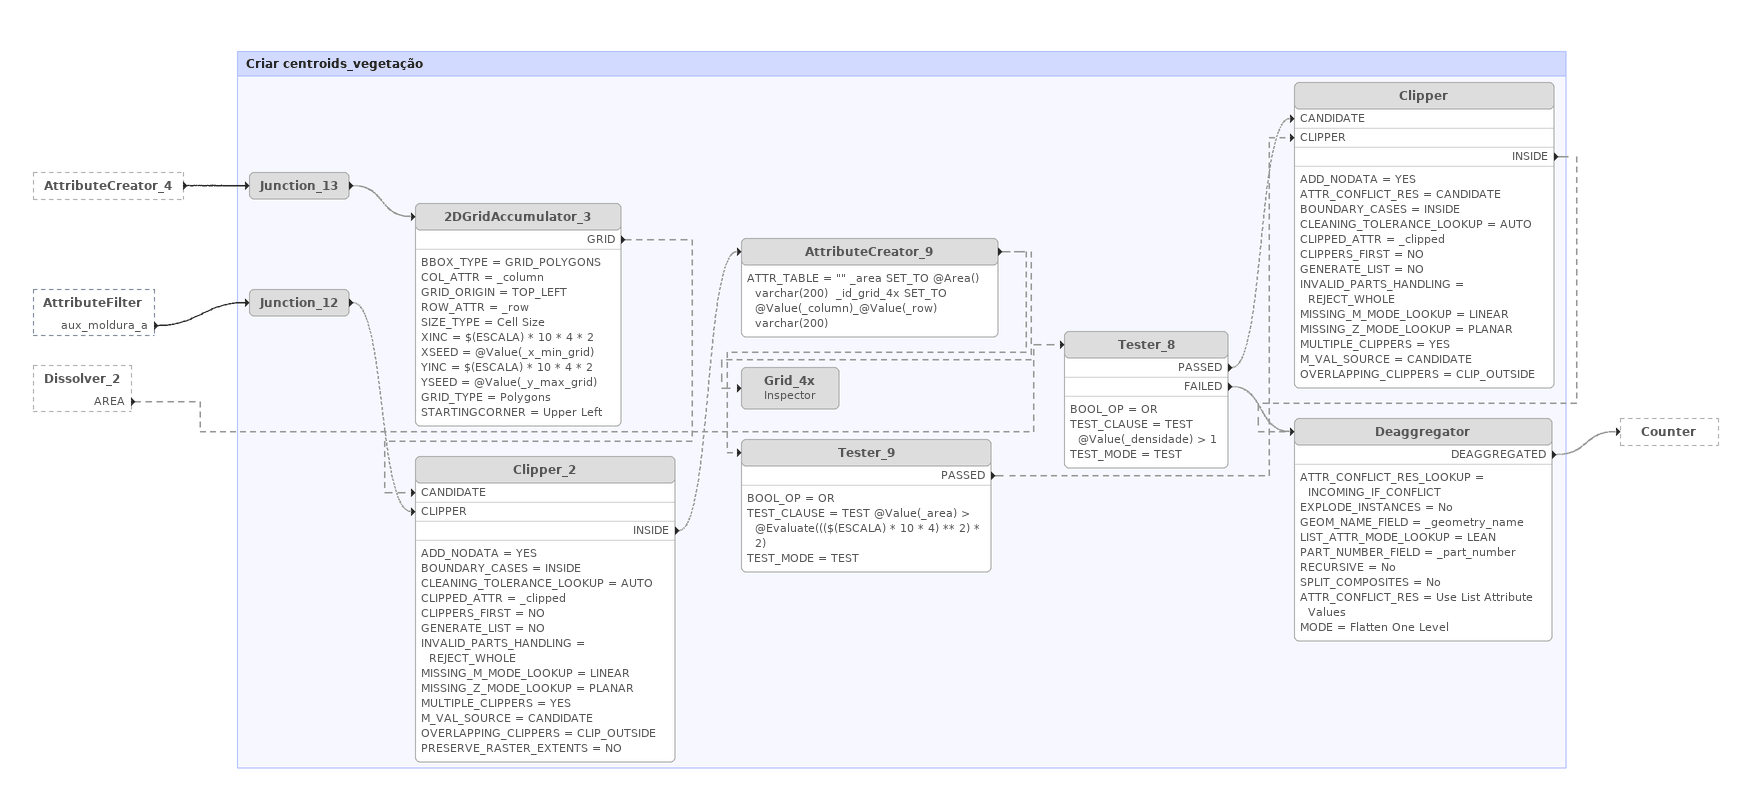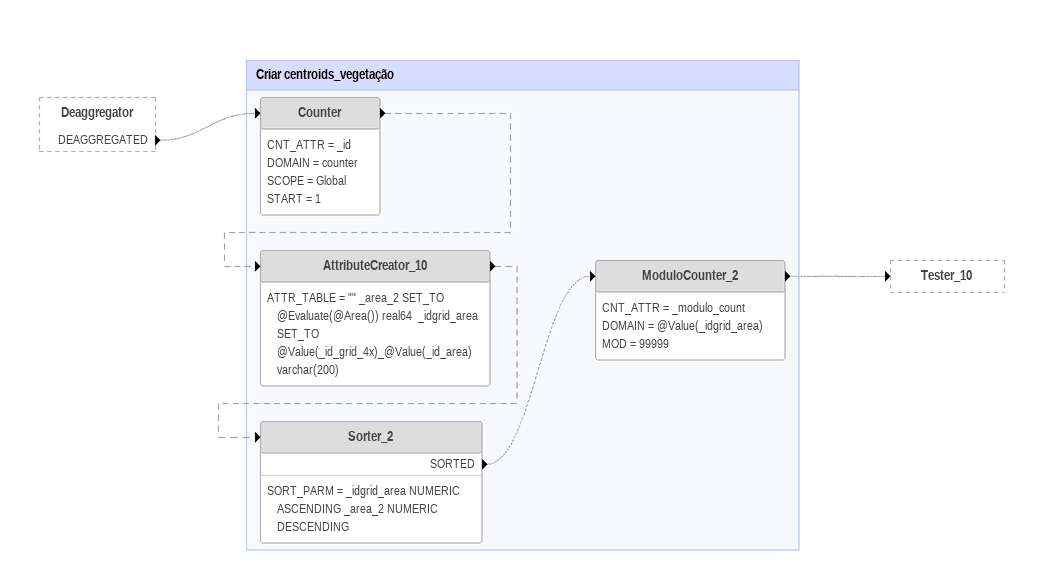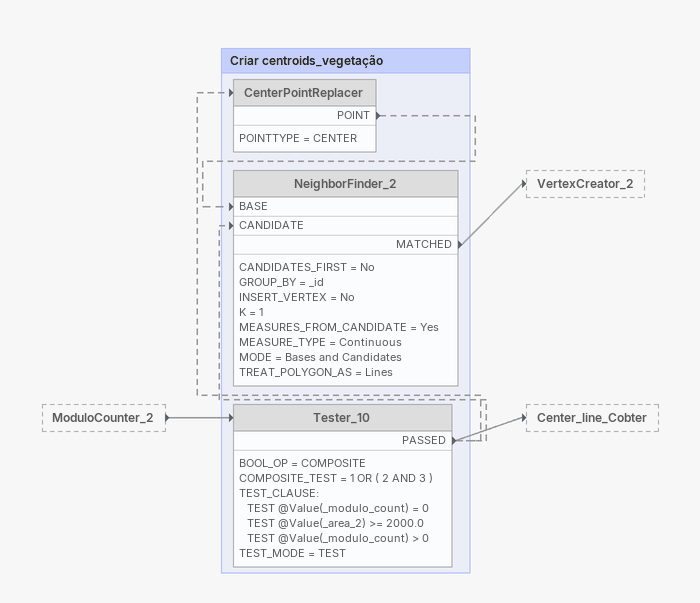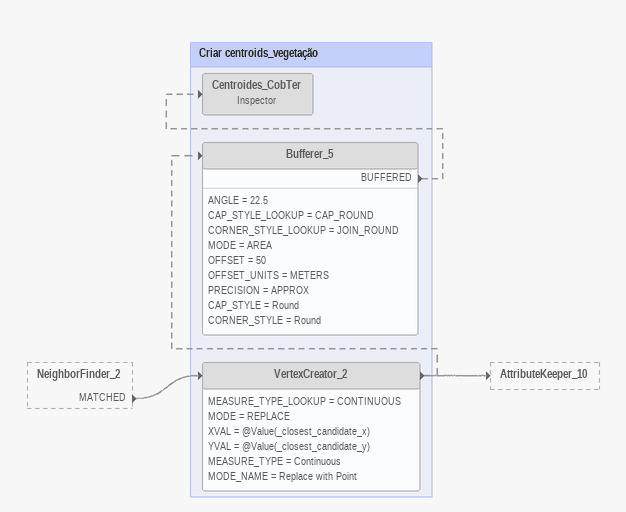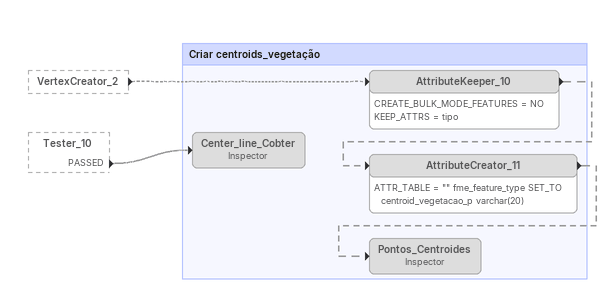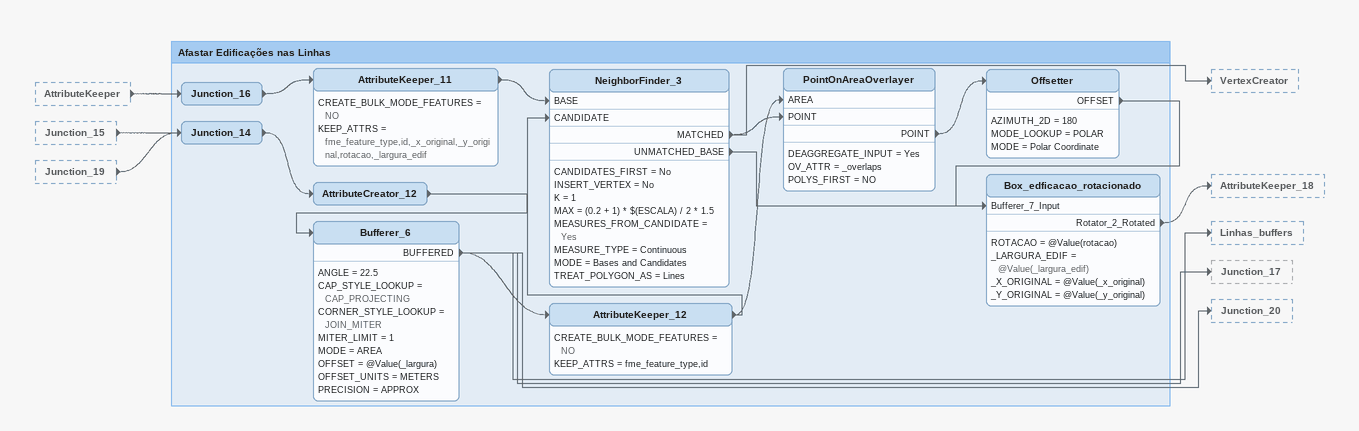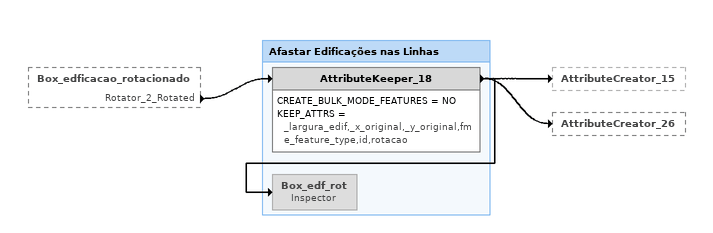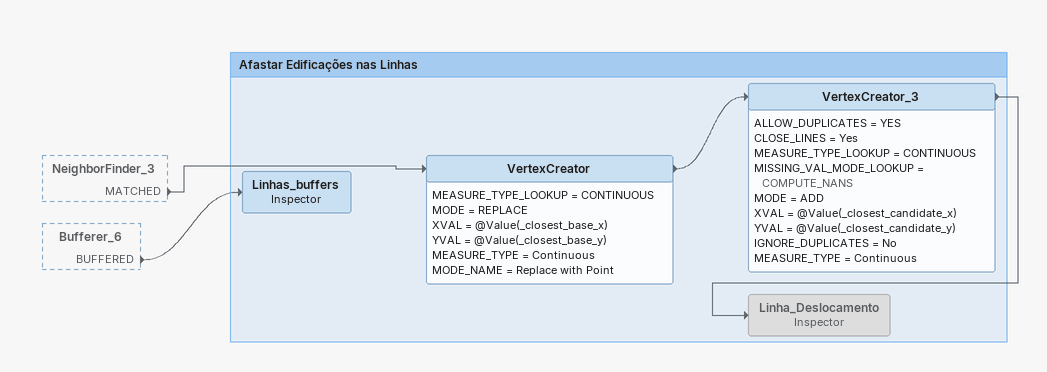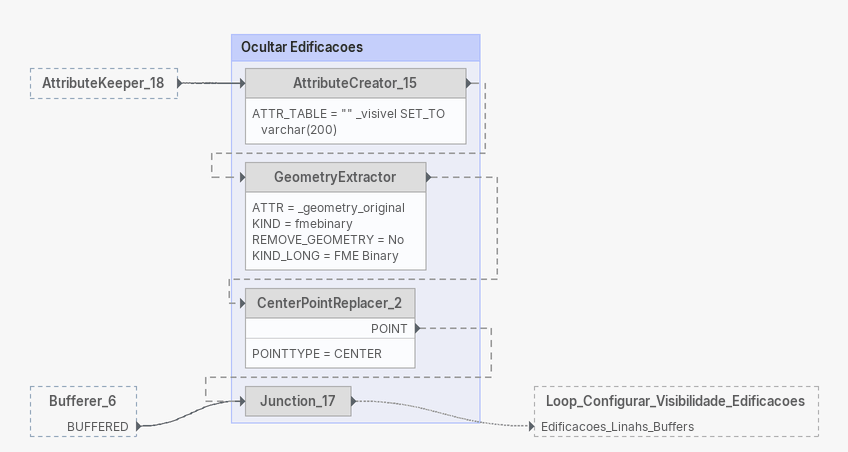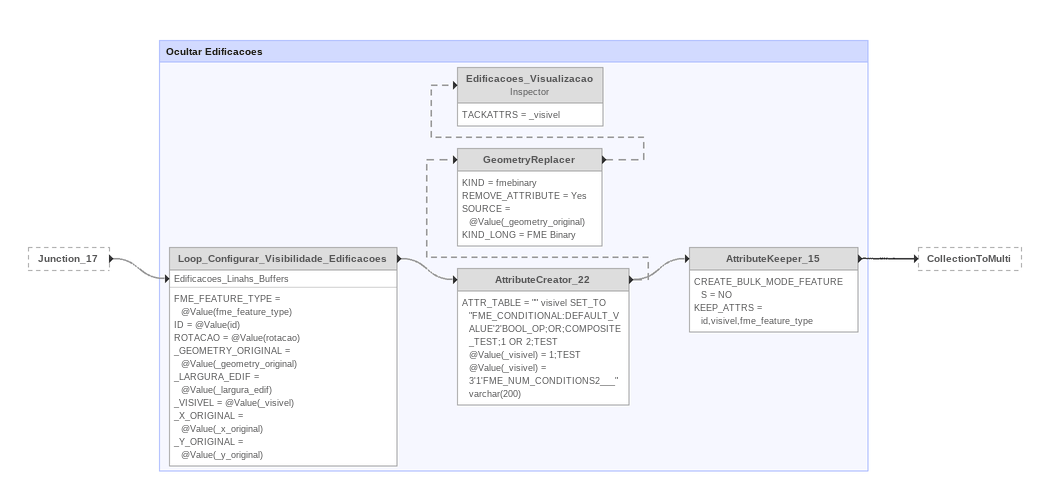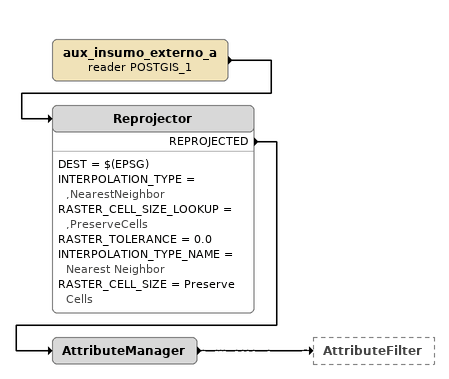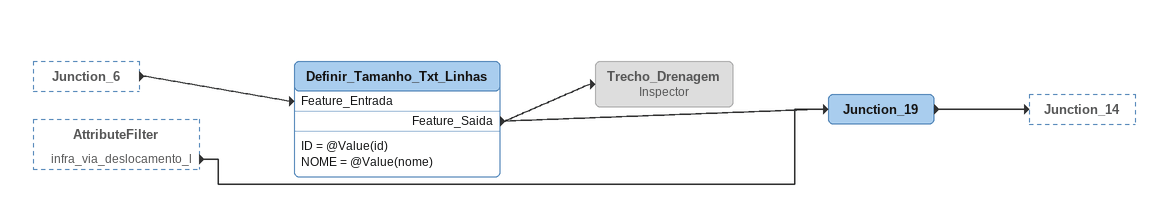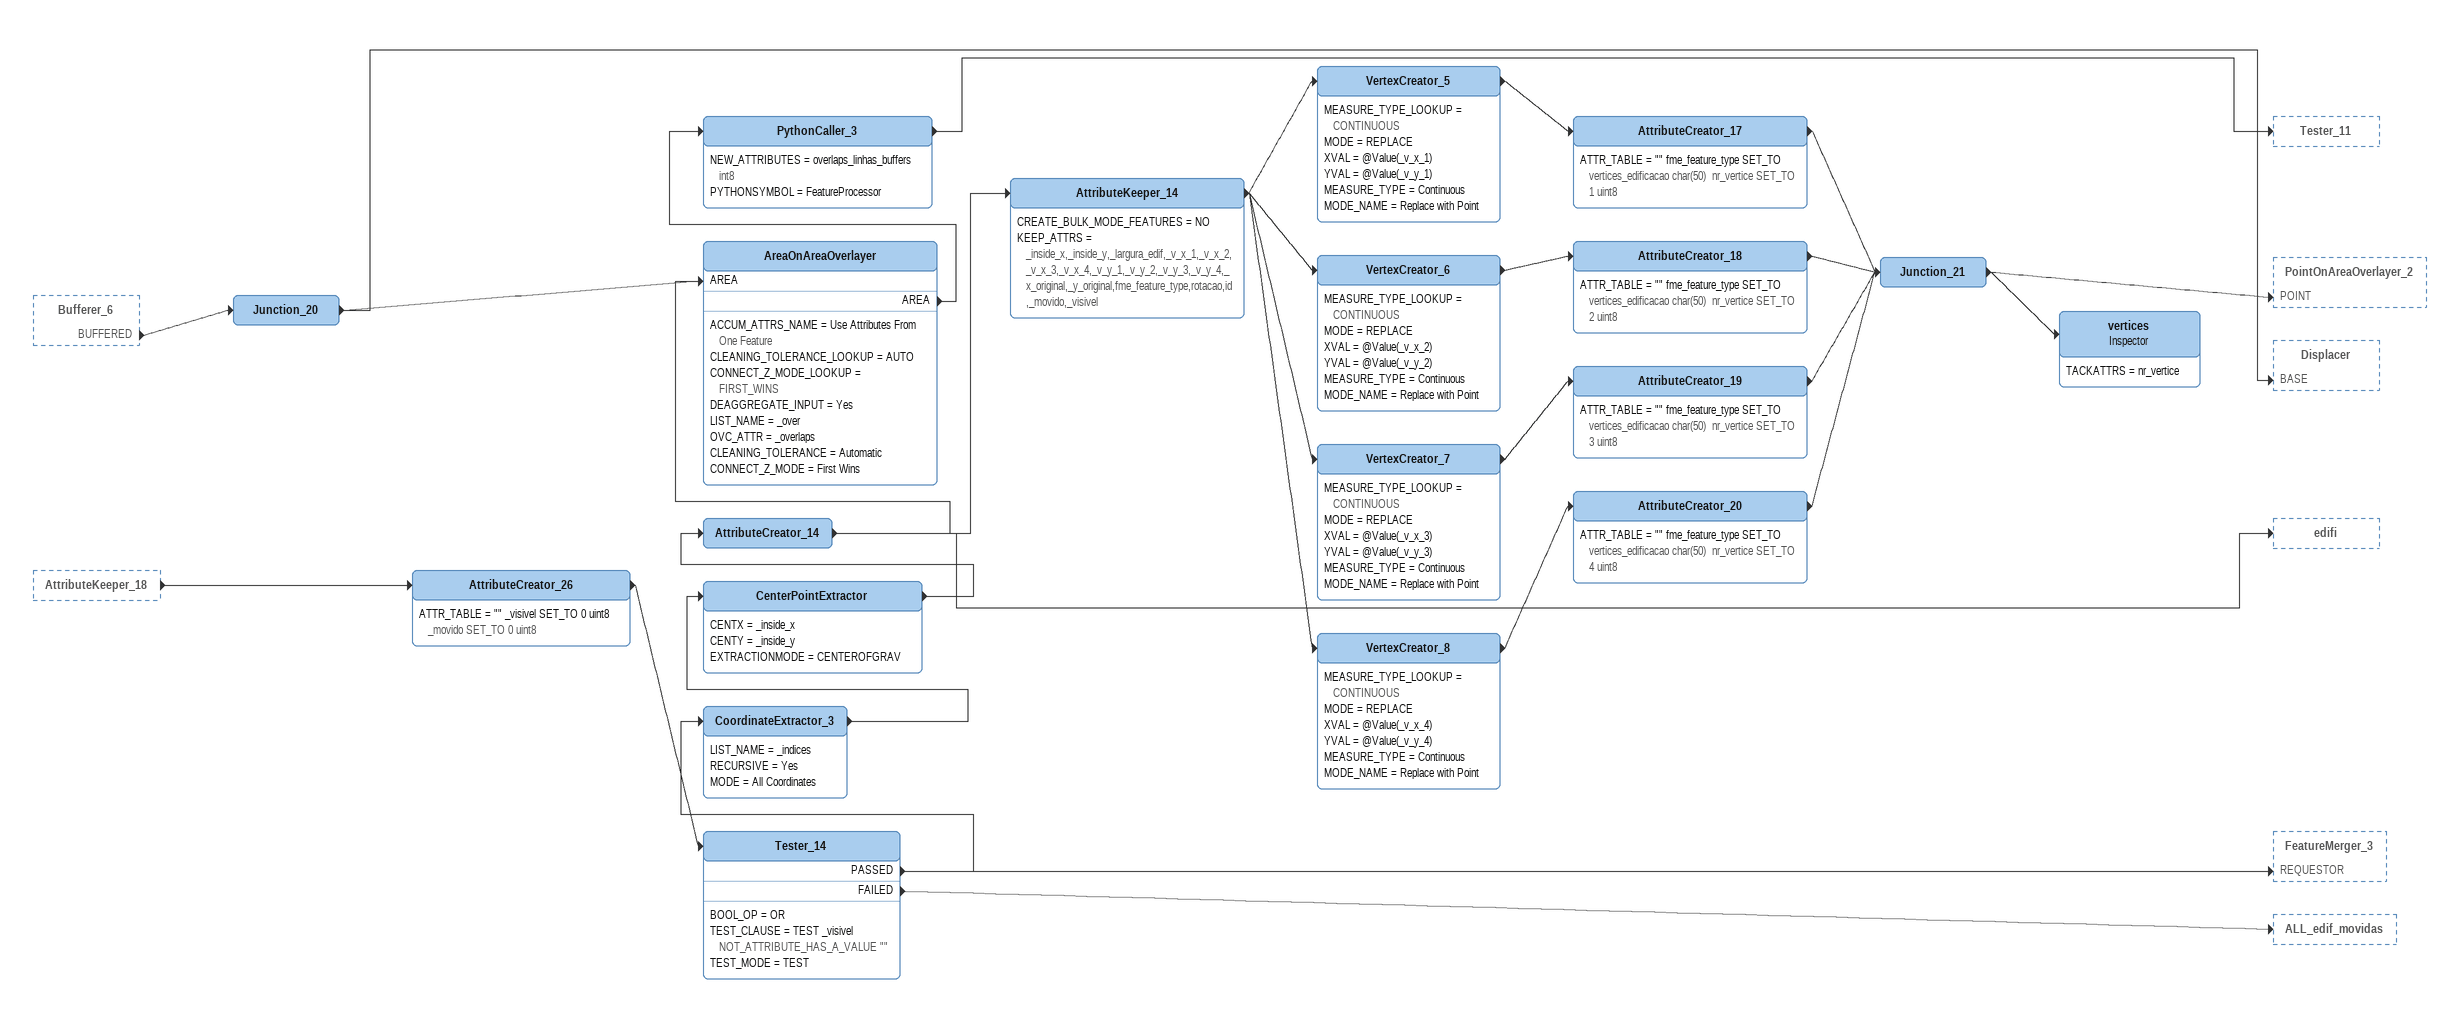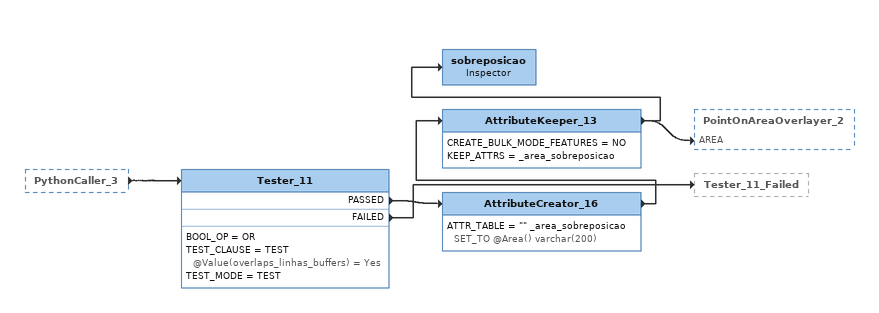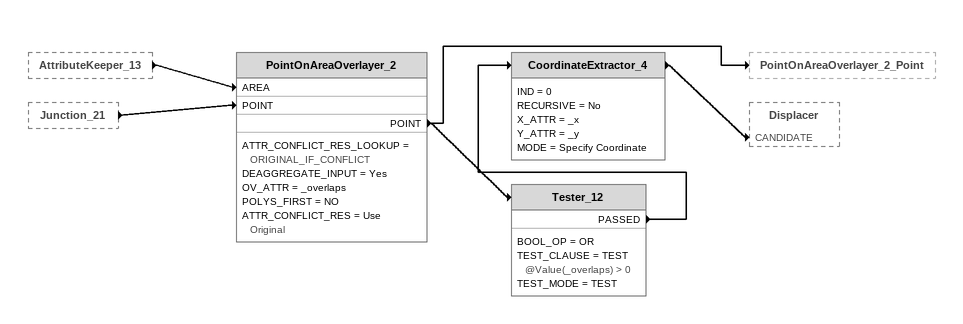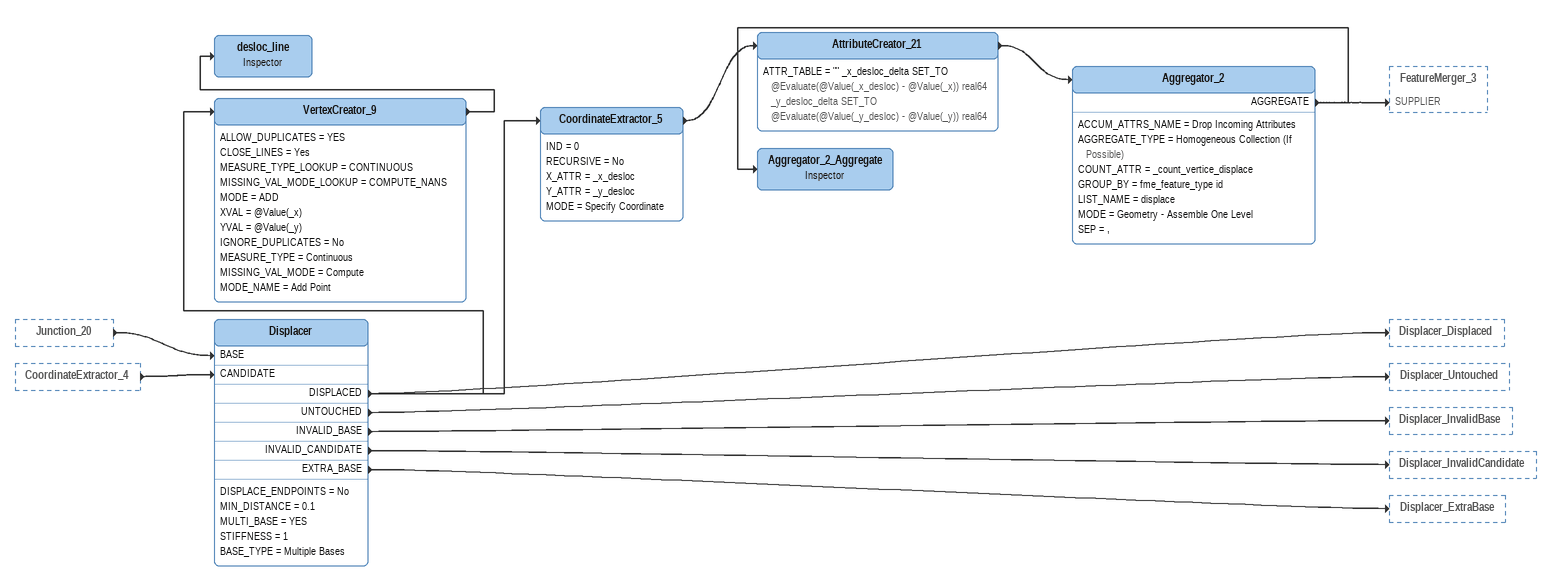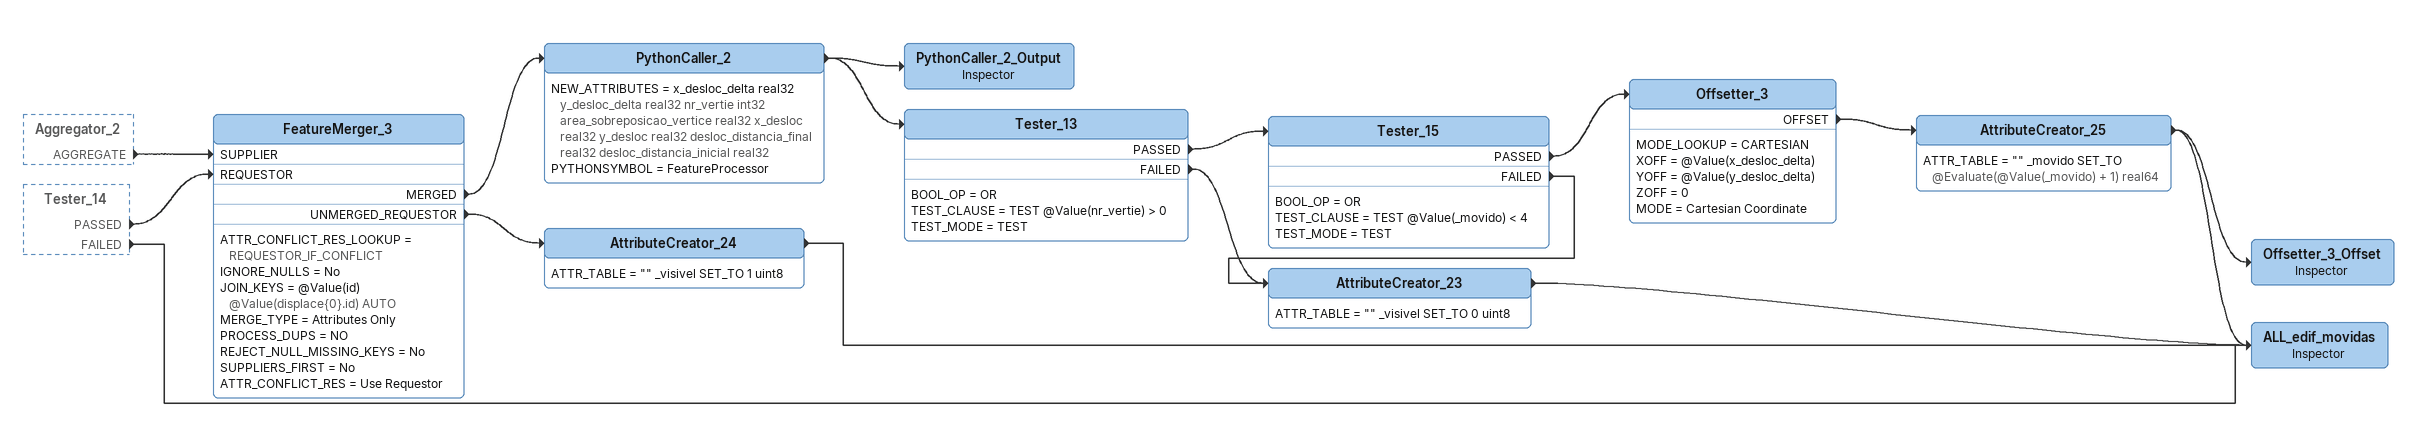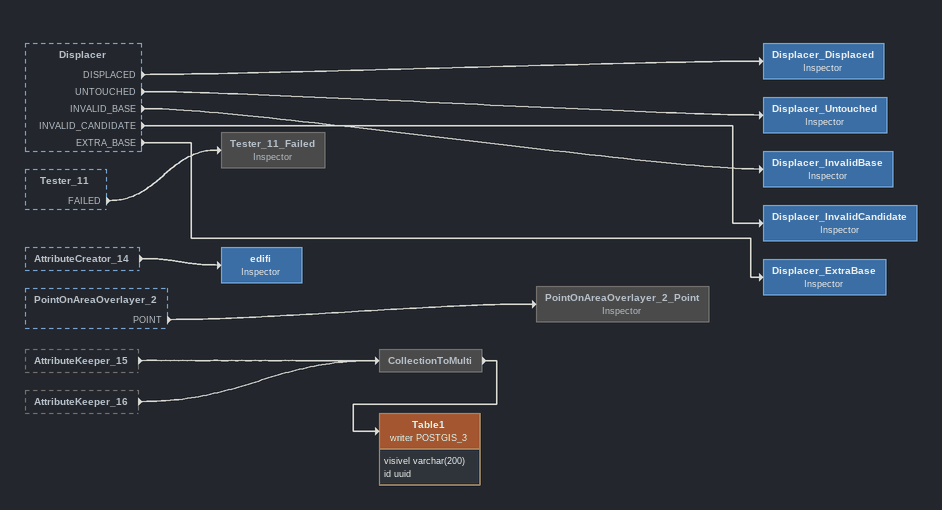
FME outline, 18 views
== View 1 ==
AttributeCreator_4 [outside]
    -> Junction_13
AttributeFilter [outside]
    aux_moldura_a -> Junction_12
Dissolver_2 [outside]
    AREA -> Tester_8 [off]

Bookmark: Criar centroids_vegetação
Tester_8 [off]
    BOOL_OP = OR
    TEST_CLAUSE = TEST @Value(_densidade) > 1
    TEST_MODE = TEST
    PASSED -> Clipper [CANDIDATE] [off]
    FAILED -> Deaggregator [off]
Junction_12 [off]
    -> Clipper_2 [CLIPPER] [off]
Junction_13 [off]
    -> 2DGridAccumulator_3 [off]
2DGridAccumulator_3 [off]
    BBOX_TYPE = GRID_POLYGONS
    COL_ATTR = _column
    GRID_ORIGIN = TOP_LEFT
    ROW_ATTR = _row
    SIZE_TYPE = Cell Size
    XINC = $(ESCALA) * 10 * 4 * 2
    XSEED = @Value(_x_min_grid)
    YINC = $(ESCALA) * 10 * 4 * 2
    YSEED = @Value(_y_max_grid)
    GRID_TYPE = Polygons
    STARTINGCORNER = Upper Left
    GRID -> Clipper_2 [CANDIDATE] [off]
Clipper_2 [off]
    ADD_NODATA = YES
    BOUNDARY_CASES = INSIDE
    CLEANING_TOLERANCE_LOOKUP = AUTO
    CLIPPED_ATTR = _clipped
    CLIPPERS_FIRST = NO
    GENERATE_LIST = NO
    INVALID_PARTS_HANDLING = REJECT_WHOLE
    MISSING_M_MODE_LOOKUP = LINEAR
    MISSING_Z_MODE_LOOKUP = PLANAR
    MULTIPLE_CLIPPERS = YES
    M_VAL_SOURCE = CANDIDATE
    OVERLAPPING_CLIPPERS = CLIP_OUTSIDE
    PRESERVE_RASTER_EXTENTS = NO
    INSIDE -> AttributeCreator_9 [off]
AttributeCreator_9 [off]
    ATTR_TABLE = "" _area SET_TO @Area() varchar(200)  _id_grid_4x SET_TO @Value(_column)_@Value(_row) varchar(200)
    -> Tester_9 [off]
    -> Grid_4x [off]
Grid_4x: Inspector [off]
Tester_9 [off]
    BOOL_OP = OR
    TEST_CLAUSE = TEST @Value(_area) > @Evaluate((($(ESCALA) * 10 * 4) ** 2) * 2)
    TEST_MODE = TEST
    PASSED -> Clipper [CLIPPER] [off]
Clipper [off]
    ADD_NODATA = YES
    ATTR_CONFLICT_RES = CANDIDATE
    BOUNDARY_CASES = INSIDE
    CLEANING_TOLERANCE_LOOKUP = AUTO
    CLIPPED_ATTR = _clipped
    CLIPPERS_FIRST = NO
    GENERATE_LIST = NO
    INVALID_PARTS_HANDLING = REJECT_WHOLE
    MISSING_M_MODE_LOOKUP = LINEAR
    MISSING_Z_MODE_LOOKUP = PLANAR
    MULTIPLE_CLIPPERS = YES
    M_VAL_SOURCE = CANDIDATE
    OVERLAPPING_CLIPPERS = CLIP_OUTSIDE
    INSIDE -> Deaggregator [off]
Deaggregator [off]
    ATTR_CONFLICT_RES_LOOKUP = INCOMING_IF_CONFLICT
    EXPLODE_INSTANCES = No
    GEOM_NAME_FIELD = _geometry_name
    LIST_ATTR_MODE_LOOKUP = LEAN
    PART_NUMBER_FIELD = _part_number
    RECURSIVE = No
    SPLIT_COMPOSITES = No
    ATTR_CONFLICT_RES = Use List Attribute Values
    MODE = Flatten One Level
    DEAGGREGATED -> Counter [off]

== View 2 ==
Deaggregator [outside]
    DEAGGREGATED -> Counter [off]

Bookmark: Criar centroids_vegetação
Counter [off]
    CNT_ATTR = _id
    DOMAIN = counter
    SCOPE = Global
    START = 1
    -> AttributeCreator_10 [off]
AttributeCreator_10 [off]
    ATTR_TABLE = "" _area_2 SET_TO @Evaluate(@Area()) real64  _idgrid_area SET_TO @Value(_id_grid_4x)_@Value(_id_area) varchar(200)
    -> Sorter_2 [off]
Sorter_2 [off]
    SORT_PARM = _idgrid_area NUMERIC ASCENDING _area_2 NUMERIC DESCENDING
    SORTED -> ModuloCounter_2 [off]
ModuloCounter_2 [off]
    CNT_ATTR = _modulo_count
    DOMAIN = @Value(_idgrid_area)
    MOD = 99999
    -> Tester_10 [off]

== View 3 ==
ModuloCounter_2 [outside]
    -> Tester_10 [off]

Bookmark: Criar centroids_vegetação
Tester_10 [off]
    BOOL_OP = COMPOSITE
    COMPOSITE_TEST = 1 OR ( 2 AND 3 )
    TEST_CLAUSE:
      TEST @Value(_modulo_count) = 0
      TEST @Value(_area_2) >= 2000.0
      TEST @Value(_modulo_count) > 0
    TEST_MODE = TEST
    PASSED -> CenterPointReplacer [off]
    PASSED -> NeighborFinder_2 [CANDIDATE] [off]
    PASSED -> Center_line_Cobter [off]
CenterPointReplacer [off]
    POINTTYPE = CENTER
    POINT -> NeighborFinder_2 [BASE] [off]
NeighborFinder_2 [off]
    CANDIDATES_FIRST = No
    GROUP_BY = _id
    INSERT_VERTEX = No
    K = 1
    MEASURES_FROM_CANDIDATE = Yes
    MEASURE_TYPE = Continuous
    MODE = Bases and Candidates
    TREAT_POLYGON_AS = Lines
    MATCHED -> VertexCreator_2 [off]

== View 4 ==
NeighborFinder_2 [outside]
    MATCHED -> VertexCreator_2 [off]

Bookmark: Criar centroids_vegetação
VertexCreator_2 [off]
    MEASURE_TYPE_LOOKUP = CONTINUOUS
    MODE = REPLACE
    XVAL = @Value(_closest_candidate_x)
    YVAL = @Value(_closest_candidate_y)
    MEASURE_TYPE = Continuous
    MODE_NAME = Replace with Point
    -> Bufferer_5 [off]
    -> AttributeKeeper_10 [off]
Bufferer_5 [off]
    ANGLE = 22.5
    CAP_STYLE_LOOKUP = CAP_ROUND
    CORNER_STYLE_LOOKUP = JOIN_ROUND
    MODE = AREA
    OFFSET = 50
    OFFSET_UNITS = METERS
    PRECISION = APPROX
    CAP_STYLE = Round
    CORNER_STYLE = Round
    BUFFERED -> Centroides_CobTer [off]
Centroides_CobTer: Inspector [off]

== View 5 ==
VertexCreator_2 [outside]
    -> AttributeKeeper_10 [off]
Tester_10 [outside]
    PASSED -> Center_line_Cobter [off]

Bookmark: Criar centroids_vegetação
AttributeKeeper_10 [off]
    CREATE_BULK_MODE_FEATURES = NO
    KEEP_ATTRS = tipo
    -> AttributeCreator_11 [off]
AttributeCreator_11 [off]
    ATTR_TABLE = "" fme_feature_type SET_TO centroid_vegetacao_p varchar(20)
    -> Pontos_Centroides [off]
Pontos_Centroides: Inspector [off]
Center_line_Cobter: Inspector [off]

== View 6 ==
AttributeKeeper [outside]
    -> Junction_16
Junction_15 [outside]
    -> Junction_14
Junction_19 [outside]
    -> Junction_14

Bookmark: Afastar Edificações nas Linhas
Junction_16
    -> AttributeKeeper_11
AttributeKeeper_11
    CREATE_BULK_MODE_FEATURES = NO
    KEEP_ATTRS = fme_feature_type,id,_x_original,_y_original,rotacao,_largura_edif
    -> NeighborFinder_3 [BASE]
Junction_14
    -> AttributeCreator_12
AttributeCreator_12
    -> Bufferer_6
Bufferer_6
    ANGLE = 22.5
    CAP_STYLE_LOOKUP = CAP_PROJECTING
    CORNER_STYLE_LOOKUP = JOIN_MITER
    MITER_LIMIT = 1
    MODE = AREA
    OFFSET = @Value(_largura)
    OFFSET_UNITS = METERS
    PRECISION = APPROX
    BUFFERED -> Linhas_buffers
    BUFFERED -> AttributeKeeper_12
    BUFFERED -> Junction_17
    BUFFERED -> Junction_20
AttributeKeeper_12
    CREATE_BULK_MODE_FEATURES = NO
    KEEP_ATTRS = fme_feature_type,id
    -> NeighborFinder_3 [CANDIDATE]
    -> PointOnAreaOverlayer [AREA]
NeighborFinder_3
    CANDIDATES_FIRST = No
    INSERT_VERTEX = No
    K = 1
    MAX = (0.2 + 1) * $(ESCALA) / 2 * 1.5
    MEASURES_FROM_CANDIDATE = Yes
    MEASURE_TYPE = Continuous
    MODE = Bases and Candidates
    TREAT_POLYGON_AS = Lines
    MATCHED -> VertexCreator
    MATCHED -> PointOnAreaOverlayer [POINT]
    UNMATCHED_BASE -> Box_edficacao_rotacionado [Bufferer_7_Input]
PointOnAreaOverlayer
    DEAGGREGATE_INPUT = Yes
    OV_ATTR = _overlaps
    POLYS_FIRST = NO
    POINT -> Offsetter
Offsetter
    AZIMUTH_2D = 180
    MODE_LOOKUP = POLAR
    MODE = Polar Coordinate
    OFFSET -> Box_edficacao_rotacionado [Bufferer_7_Input]
Box_edficacao_rotacionado
    ROTACAO = @Value(rotacao)
    _LARGURA_EDIF = @Value(_largura_edif)
    _X_ORIGINAL = @Value(_x_original)
    _Y_ORIGINAL = @Value(_y_original)
    Rotator_2_Rotated -> AttributeKeeper_18

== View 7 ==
Box_edficacao_rotacionado [outside]
    Rotator_2_Rotated -> AttributeKeeper_18

Bookmark: Afastar Edificações nas Linhas
AttributeKeeper_18
    CREATE_BULK_MODE_FEATURES = NO
    KEEP_ATTRS = _largura_edif,_x_original,_y_original,fme_feature_type,id,rotacao
    -> Box_edf_rot
    -> AttributeCreator_15
    -> AttributeCreator_26
Box_edf_rot: Inspector [off]

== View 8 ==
NeighborFinder_3 [outside]
    MATCHED -> VertexCreator
Bufferer_6 [outside]
    BUFFERED -> Linhas_buffers

Bookmark: Afastar Edificações nas Linhas
VertexCreator
    MEASURE_TYPE_LOOKUP = CONTINUOUS
    MODE = REPLACE
    XVAL = @Value(_closest_base_x)
    YVAL = @Value(_closest_base_y)
    MEASURE_TYPE = Continuous
    MODE_NAME = Replace with Point
    -> VertexCreator_3
VertexCreator_3
    ALLOW_DUPLICATES = YES
    CLOSE_LINES = Yes
    MEASURE_TYPE_LOOKUP = CONTINUOUS
    MISSING_VAL_MODE_LOOKUP = COMPUTE_NANS
    MODE = ADD
    XVAL = @Value(_closest_candidate_x)
    YVAL = @Value(_closest_candidate_y)
    IGNORE_DUPLICATES = No
    MEASURE_TYPE = Continuous
    -> Linha_Deslocamento
Linha_Deslocamento: Inspector [off]
Linhas_buffers: Inspector

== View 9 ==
AttributeKeeper_18 [outside]
    -> AttributeCreator_15
Bufferer_6 [outside]
    BUFFERED -> Junction_17

Bookmark: Ocultar Edificacoes
AttributeCreator_15 [off]
    ATTR_TABLE = "" _visivel SET_TO  varchar(200)
    -> GeometryExtractor [off]
GeometryExtractor [off]
    ATTR = _geometry_original
    KIND = fmebinary
    REMOVE_GEOMETRY = No
    KIND_LONG = FME Binary
    -> CenterPointReplacer_2 [off]
CenterPointReplacer_2 [off]
    POINTTYPE = CENTER
    POINT -> Junction_17 [off]
Junction_17 [off]
    -> Loop_Configurar_Visibilidade_Edificacoes [Edificacoes_Linahs_Buffers] [off]

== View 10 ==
Junction_17 [outside]
    -> Loop_Configurar_Visibilidade_Edificacoes [Edificacoes_Linahs_Buffers] [off]

Bookmark: Ocultar Edificacoes
Loop_Configurar_Visibilidade_Edificacoes [off]
    FME_FEATURE_TYPE = @Value(fme_feature_type)
    ID = @Value(id)
    ROTACAO = @Value(rotacao)
    _GEOMETRY_ORIGINAL = @Value(_geometry_original)
    _LARGURA_EDIF = @Value(_largura_edif)
    _VISIVEL = @Value(_visivel)
    _X_ORIGINAL = @Value(_x_original)
    _Y_ORIGINAL = @Value(_y_original)
    -> AttributeCreator_22 [off]
AttributeCreator_22 [off]
    ATTR_TABLE = "" visivel SET_TO "FME_CONDITIONAL:DEFAULT_VALUE'2'BOOL_OP;OR;COMPOSITE_TEST;1 OR 2;TEST @Value(_visivel) = 1;TEST @Value(_visivel) = 3'1'FME_NUM_CONDITIONS2___" varchar(200)
    -> AttributeKeeper_15 [off]
    -> GeometryReplacer [off]
GeometryReplacer [off]
    KIND = fmebinary
    REMOVE_ATTRIBUTE = Yes
    SOURCE = @Value(_geometry_original)
    KIND_LONG = FME Binary
    -> Edificacoes_Visualizacao [off]
Edificacoes_Visualizacao: Inspector [off]
    TACKATTRS = _visivel
AttributeKeeper_15 [off]
    CREATE_BULK_MODE_FEATURES = NO
    KEEP_ATTRS = id,visivel,fme_feature_type
    -> CollectionToMulti

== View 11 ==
aux_insumo_externo_a (reader POSTGIS_1)
    -> Reprojector
Reprojector
    DEST = $(EPSG)
    INTERPOLATION_TYPE = ,NearestNeighbor
    RASTER_CELL_SIZE_LOOKUP = ,PreserveCells
    RASTER_TOLERANCE = 0.0
    INTERPOLATION_TYPE_NAME = Nearest Neighbor
    RASTER_CELL_SIZE = Preserve Cells
    REPROJECTED -> AttributeManager
AttributeManager
    -> AttributeFilter

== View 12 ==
Junction_6 [outside]
    -> Definir_Tamanho_Txt_Linhas [Feature_Entrada]
AttributeFilter [outside]
    infra_via_deslocamento_l -> Junction_19
Definir_Tamanho_Txt_Linhas
    ID = @Value(id)
    NOME = @Value(nome)
    Feature_Saida -> Trecho_Drenagem
    Feature_Saida -> Junction_19
Trecho_Drenagem: Inspector [off]
Junction_19
    -> Junction_14

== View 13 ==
Bufferer_6 [outside]
    BUFFERED -> Junction_20
AttributeKeeper_18 [outside]
    -> AttributeCreator_26
Junction_20
    -> AreaOnAreaOverlayer [AREA]
    -> Displacer [BASE]
AttributeCreator_26
    ATTR_TABLE = "" _visivel SET_TO 0 uint8  _movido SET_TO 0 uint8
    -> Tester_14
Tester_14
    BOOL_OP = OR
    TEST_CLAUSE = TEST _visivel NOT_ATTRIBUTE_HAS_A_VALUE ""
    TEST_MODE = TEST
    PASSED -> CoordinateExtractor_3
    PASSED -> FeatureMerger_3 [REQUESTOR]
    FAILED -> ALL_edif_movidas
CoordinateExtractor_3
    LIST_NAME = _indices
    RECURSIVE = Yes
    MODE = All Coordinates
    -> CenterPointExtractor
CenterPointExtractor
    CENTX = _inside_x
    CENTY = _inside_y
    EXTRACTIONMODE = CENTEROFGRAV
    -> AttributeCreator_14
AttributeCreator_14
    -> AreaOnAreaOverlayer [AREA]
    -> edifi
    -> AttributeKeeper_14
AttributeKeeper_14
    CREATE_BULK_MODE_FEATURES = NO
    KEEP_ATTRS = _inside_x,_inside_y,_largura_edif,_v_x_1,_v_x_2,_v_x_3,_v_x_4,_v_y_1,_v_y_2,_v_y_3,_v_y_4,_x_original,_y_original,fme_feature_type,rotacao,id,_movido,_visivel
    -> VertexCreator_6
    -> VertexCreator_5
    -> VertexCreator_8
    -> VertexCreator_7
VertexCreator_5
    MEASURE_TYPE_LOOKUP = CONTINUOUS
    MODE = REPLACE
    XVAL = @Value(_v_x_1)
    YVAL = @Value(_v_y_1)
    MEASURE_TYPE = Continuous
    MODE_NAME = Replace with Point
    -> AttributeCreator_17
AttributeCreator_17
    ATTR_TABLE = "" fme_feature_type SET_TO vertices_edificacao char(50)  nr_vertice SET_TO 1 uint8
    -> Junction_21
VertexCreator_6
    MEASURE_TYPE_LOOKUP = CONTINUOUS
    MODE = REPLACE
    XVAL = @Value(_v_x_2)
    YVAL = @Value(_v_y_2)
    MEASURE_TYPE = Continuous
    MODE_NAME = Replace with Point
    -> AttributeCreator_18
AttributeCreator_18
    ATTR_TABLE = "" fme_feature_type SET_TO vertices_edificacao char(50)  nr_vertice SET_TO 2 uint8
    -> Junction_21
VertexCreator_7
    MEASURE_TYPE_LOOKUP = CONTINUOUS
    MODE = REPLACE
    XVAL = @Value(_v_x_3)
    YVAL = @Value(_v_y_3)
    MEASURE_TYPE = Continuous
    MODE_NAME = Replace with Point
    -> AttributeCreator_19
AttributeCreator_19
    ATTR_TABLE = "" fme_feature_type SET_TO vertices_edificacao char(50)  nr_vertice SET_TO 3 uint8
    -> Junction_21
VertexCreator_8
    MEASURE_TYPE_LOOKUP = CONTINUOUS
    MODE = REPLACE
    XVAL = @Value(_v_x_4)
    YVAL = @Value(_v_y_4)
    MEASURE_TYPE = Continuous
    MODE_NAME = Replace with Point
    -> AttributeCreator_20
AttributeCreator_20
    ATTR_TABLE = "" fme_feature_type SET_TO vertices_edificacao char(50)  nr_vertice SET_TO 4 uint8
    -> Junction_21
Junction_21
    -> vertices
    -> PointOnAreaOverlayer_2 [POINT]
vertices: Inspector
    TACKATTRS = nr_vertice
AreaOnAreaOverlayer
    ACCUM_ATTRS_NAME = Use Attributes From One Feature
    CLEANING_TOLERANCE_LOOKUP = AUTO
    CONNECT_Z_MODE_LOOKUP = FIRST_WINS
    DEAGGREGATE_INPUT = Yes
    LIST_NAME = _over
    OVC_ATTR = _overlaps
    CLEANING_TOLERANCE = Automatic
    CONNECT_Z_MODE = First Wins
    AREA -> PythonCaller_3
PythonCaller_3
    NEW_ATTRIBUTES = overlaps_linhas_buffers int8
    PYTHONSYMBOL = FeatureProcessor
    -> Tester_11

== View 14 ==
PythonCaller_3 [outside]
    -> Tester_11
Tester_11
    BOOL_OP = OR
    TEST_CLAUSE = TEST @Value(overlaps_linhas_buffers) = Yes
    TEST_MODE = TEST
    PASSED -> AttributeCreator_16
    FAILED -> Tester_11_Failed
AttributeCreator_16
    ATTR_TABLE = "" _area_sobreposicao SET_TO @Area() varchar(200)
    -> AttributeKeeper_13
AttributeKeeper_13
    CREATE_BULK_MODE_FEATURES = NO
    KEEP_ATTRS = _area_sobreposicao
    -> sobreposicao
    -> PointOnAreaOverlayer_2 [AREA]
sobreposicao: Inspector

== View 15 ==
AttributeKeeper_13 [outside]
    -> PointOnAreaOverlayer_2 [AREA]
Junction_21 [outside]
    -> PointOnAreaOverlayer_2 [POINT]
PointOnAreaOverlayer_2
    ATTR_CONFLICT_RES_LOOKUP = ORIGINAL_IF_CONFLICT
    DEAGGREGATE_INPUT = Yes
    OV_ATTR = _overlaps
    POLYS_FIRST = NO
    ATTR_CONFLICT_RES = Use Original
    POINT -> PointOnAreaOverlayer_2_Point
    POINT -> Tester_12
Tester_12
    BOOL_OP = OR
    TEST_CLAUSE = TEST @Value(_overlaps) > 0
    TEST_MODE = TEST
    PASSED -> CoordinateExtractor_4
CoordinateExtractor_4
    IND = 0
    RECURSIVE = No
    X_ATTR = _x
    Y_ATTR = _y
    MODE = Specify Coordinate
    -> Displacer [CANDIDATE]

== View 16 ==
Junction_20 [outside]
    -> Displacer [BASE]
CoordinateExtractor_4 [outside]
    -> Displacer [CANDIDATE]
Displacer
    DISPLACE_ENDPOINTS = No
    MIN_DISTANCE = 0.1
    MULTI_BASE = YES
    STIFFNESS = 1
    BASE_TYPE = Multiple Bases
    DISPLACED -> Displacer_Displaced
    DISPLACED -> VertexCreator_9
    DISPLACED -> CoordinateExtractor_5
    UNTOUCHED -> Displacer_Untouched
    INVALID_BASE -> Displacer_InvalidBase
    INVALID_CANDIDATE -> Displacer_InvalidCandidate
    EXTRA_BASE -> Displacer_ExtraBase
VertexCreator_9
    ALLOW_DUPLICATES = YES
    CLOSE_LINES = Yes
    MEASURE_TYPE_LOOKUP = CONTINUOUS
    MISSING_VAL_MODE_LOOKUP = COMPUTE_NANS
    MODE = ADD
    XVAL = @Value(_x)
    YVAL = @Value(_y)
    IGNORE_DUPLICATES = No
    MEASURE_TYPE = Continuous
    MISSING_VAL_MODE = Compute
    MODE_NAME = Add Point
    -> desloc_line
desloc_line: Inspector
CoordinateExtractor_5
    IND = 0
    RECURSIVE = No
    X_ATTR = _x_desloc
    Y_ATTR = _y_desloc
    MODE = Specify Coordinate
    -> AttributeCreator_21
AttributeCreator_21
    ATTR_TABLE = "" _x_desloc_delta SET_TO @Evaluate(@Value(_x_desloc) - @Value(_x)) real64  _y_desloc_delta SET_TO @Evaluate(@Value(_y_desloc) - @Value(_y)) real64
    -> Aggregator_2
Aggregator_2
    ACCUM_ATTRS_NAME = Drop Incoming Attributes
    AGGREGATE_TYPE = Homogeneous Collection (If Possible)
    COUNT_ATTR = _count_vertice_displace
    GROUP_BY = fme_feature_type id
    LIST_NAME = displace
    MODE = Geometry - Assemble One Level
    SEP = ,
    AGGREGATE -> Aggregator_2_Aggregate
    AGGREGATE -> FeatureMerger_3 [SUPPLIER]
Aggregator_2_Aggregate: Inspector

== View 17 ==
Aggregator_2 [outside]
    AGGREGATE -> FeatureMerger_3 [SUPPLIER]
Tester_14 [outside]
    PASSED -> FeatureMerger_3 [REQUESTOR]
    FAILED -> ALL_edif_movidas
FeatureMerger_3
    ATTR_CONFLICT_RES_LOOKUP = REQUESTOR_IF_CONFLICT
    IGNORE_NULLS = No
    JOIN_KEYS = @Value(id) @Value(displace{0}.id) AUTO
    MERGE_TYPE = Attributes Only
    PROCESS_DUPS = NO
    REJECT_NULL_MISSING_KEYS = No
    SUPPLIERS_FIRST = No
    ATTR_CONFLICT_RES = Use Requestor
    MERGED -> PythonCaller_2
    UNMERGED_REQUESTOR -> AttributeCreator_24
PythonCaller_2
    NEW_ATTRIBUTES = x_desloc_delta real32 y_desloc_delta real32 nr_vertie int32 area_sobreposicao_vertice real32 x_desloc real32 y_desloc real32 desloc_distancia_final real32 desloc_distancia_inicial real32
    PYTHONSYMBOL = FeatureProcessor
    -> PythonCaller_2_Output
    -> Tester_13
PythonCaller_2_Output: Inspector
Tester_13
    BOOL_OP = OR
    TEST_CLAUSE = TEST @Value(nr_vertie) > 0
    TEST_MODE = TEST
    PASSED -> Tester_15
    FAILED -> AttributeCreator_23
Tester_15
    BOOL_OP = OR
    TEST_CLAUSE = TEST @Value(_movido) < 4
    TEST_MODE = TEST
    PASSED -> Offsetter_3
    FAILED -> AttributeCreator_23
Offsetter_3
    MODE_LOOKUP = CARTESIAN
    XOFF = @Value(x_desloc_delta)
    YOFF = @Value(y_desloc_delta)
    ZOFF = 0
    MODE = Cartesian Coordinate
    OFFSET -> AttributeCreator_25
AttributeCreator_25
    ATTR_TABLE = "" _movido SET_TO @Evaluate(@Value(_movido) + 1) real64
    -> Offsetter_3_Offset
    -> ALL_edif_movidas
Offsetter_3_Offset: Inspector
AttributeCreator_23
    ATTR_TABLE = "" _visivel SET_TO 0 uint8
    -> ALL_edif_movidas
AttributeCreator_24
    ATTR_TABLE = "" _visivel SET_TO 1 uint8
    -> ALL_edif_movidas
ALL_edif_movidas: Inspector

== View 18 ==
Displacer [outside]
    DISPLACED -> Displacer_Displaced
    UNTOUCHED -> Displacer_Untouched
    INVALID_BASE -> Displacer_InvalidBase
    INVALID_CANDIDATE -> Displacer_InvalidCandidate
    EXTRA_BASE -> Displacer_ExtraBase
Tester_11 [outside]
    FAILED -> Tester_11_Failed
AttributeCreator_14 [outside]
    -> edifi
PointOnAreaOverlayer_2 [outside]
    POINT -> PointOnAreaOverlayer_2_Point
AttributeKeeper_15 [outside]
    -> CollectionToMulti
AttributeKeeper_16 [outside]
    -> CollectionToMulti
Displacer_Displaced: Inspector
Displacer_Untouched: Inspector
Displacer_InvalidBase: Inspector
Displacer_InvalidCandidate: Inspector
Displacer_ExtraBase: Inspector
PointOnAreaOverlayer_2_Point: Inspector [off]
Tester_11_Failed: Inspector [off]
edifi: Inspector
CollectionToMulti [off]
    -> Table1 (writer POSTGIS_3)
Table1 (writer POSTGIS_3)
    attributes: visivel varchar(200), id uuid
